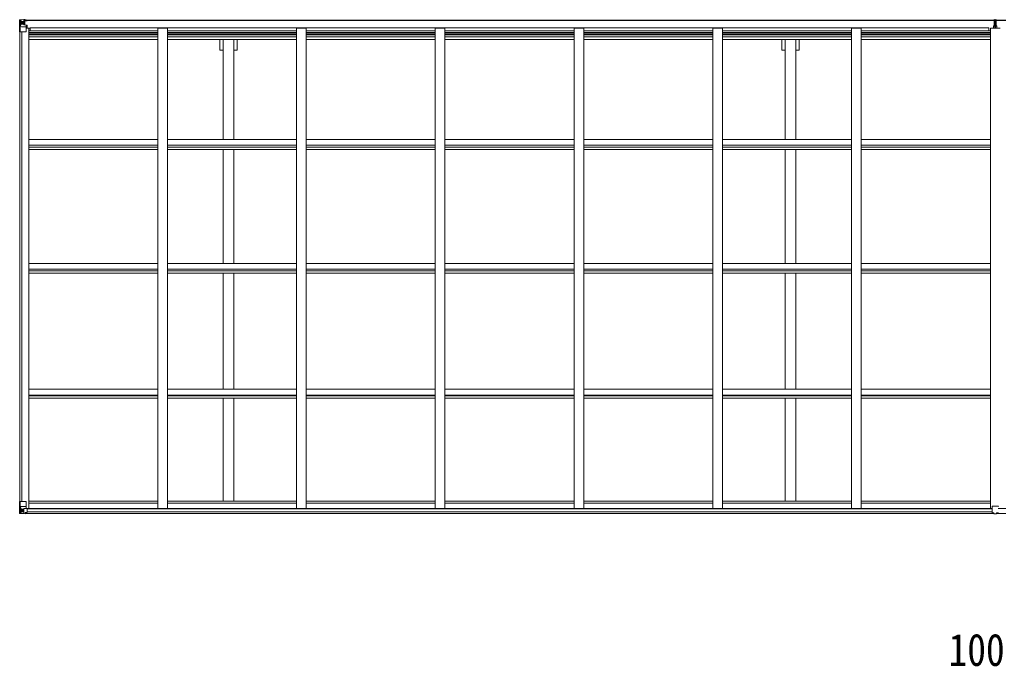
# Model space of a CAD drawing. Units: millimetres at full size; details may follow other scales. Extents: x -9783 to 9892, y -6828 to 6752.
# Drawn here: x -3052 to 1998, y 772 to 4113 of the extents above; entities that cross this region are included whole.
import ezdxf
from ezdxf.enums import TextEntityAlignment as Align

# ---------------------------------------------------------------- set-up
doc = ezdxf.new("R2010")
doc.units = ezdxf.units.MM
doc.header["$LTSCALE"] = 35
for name, color, linetype, lineweight in [('0-1_本体', 4, 'Continuous', 9), ('0-2_部品', 7, 'Continuous', 9), ('0-A_寸法', 6, 'Continuous', 9)]:
    doc.layers.add(name, color=color, linetype=linetype, lineweight=lineweight)
doc.styles.add('ＭＳ ゴシック', font='')
doc.styles.get('ＭＳ ゴシック').set_extended_font_data('MS Gothic')

msp = doc.modelspace()

# ---------------------------------------------------------------- linework, layer by layer
at = {"layer": '0-1_本体'}
for p, q in [((-3028.64, 4110.25), (1975.36, 4110.25)), ((-3028.64, 4108.19), (1975.36, 4108.19)), ((6992.36, 4110.25), (1988.36, 4110.25)), ((6992.36, 4108.19), (1988.36, 4108.19)), ((-3050.14, 1624.39), (-3050.14, 4049.48)), ((-3041.14, 1624.39), (-3041.14, 4049.48)), ((-3040.44, 1624.39), (-3040.44, 4049.48)), ((-3018.14, 4068.57), (-3005.14, 4068.57)), ((-3005.14, 1588.04), (-3005.14, 4068.57)), ((-3005.14, 4054.91), (-2339.14, 4054.91)), ((-3005.14, 4045.55), (-2339.14, 4045.55)), ((-2997.64, 4069.99), (1949.36, 4069.99)), ((-2997.64, 4054.91), (-2997.64, 4069.99)), ((-2339.14, 4068.15), (-2289.14, 4068.15)), ((-2339.14, 1588.04), (-2339.14, 4068.15)), ((-2289.14, 1588.04), (-2289.14, 4068.15)), ((-2289.14, 4054.91), (-1623.14, 4054.91)), ((-2289.14, 4045.55), (-1623.14, 4045.55)), ((-1623.14, 4068.15), (-1573.14, 4068.15)), ((-1623.14, 1588.04), (-1623.14, 4068.15)), ((-1573.14, 1588.04), (-1573.14, 4068.15)), ((-1573.14, 4054.91), (-907.14, 4054.91)), ((-1573.14, 4045.55), (-907.14, 4045.55)), ((-907.14, 4068.15), (-857.14, 4068.15)), ((-907.14, 1588.04), (-907.14, 4068.15)), ((-857.14, 1588.04), (-857.14, 4068.15)), ((-857.14, 4054.91), (-191.14, 4054.91)), ((-857.14, 4045.55), (-191.14, 4045.55)), ((-191.14, 4068.15), (-141.14, 4068.15)), ((-191.14, 1588.04), (-191.14, 4068.15)), ((-141.14, 1588.04), (-141.14, 4068.15)), ((-141.14, 4054.91), (524.86, 4054.91)), ((-141.14, 4045.55), (524.86, 4045.55)), ((524.86, 4068.15), (574.86, 4068.15)), ((524.86, 1588.04), (524.86, 4068.15)), ((574.86, 1588.04), (574.86, 4068.15)), ((574.86, 4054.91), (1240.86, 4054.91)), ((574.86, 4045.55), (1240.86, 4045.55)), ((1240.86, 4068.15), (1290.86, 4068.15)), ((1240.86, 1588.04), (1240.86, 4068.15)), ((1290.86, 1588.04), (1290.86, 4068.15)), ((1290.86, 4054.91), (1956.86, 4054.91)), ((1290.86, 4045.55), (1956.86, 4045.55)), ((1949.36, 4054.91), (1949.36, 4069.99)), ((1956.86, 4068.15), (2006.86, 4068.15)), ((1956.86, 1588.04), (1956.86, 4068.15)), ((-3005.14, 4038.47), (-2339.14, 4038.47)), ((-3005.14, 4034.69), (-2339.14, 4034.69)), ((-3005.14, 4023.35), (-2339.14, 4023.35)), ((-3005.14, 4010.52), (-2339.14, 4010.52)), ((-2289.14, 4038.47), (-1623.14, 4038.47)), ((-2289.14, 4034.69), (-1623.14, 4034.69)), ((-2289.14, 4023.35), (-1623.14, 4023.35)), ((-2289.14, 4010.52), (-1623.14, 4010.52)), ((-2001.64, 3493.07), (-2001.64, 4010.52)), ((-1946.64, 3493.07), (-1946.64, 4010.52)), ((-1928.94, 3954.25), (-1928.94, 4010.52)), ((-1573.14, 4038.47), (-907.14, 4038.47)), ((-1573.14, 4034.69), (-907.14, 4034.69)), ((-1573.14, 4023.35), (-907.14, 4023.35)), ((-1573.14, 4010.52), (-907.14, 4010.52)), ((-857.14, 4038.47), (-191.14, 4038.47)), ((-857.14, 4034.69), (-191.14, 4034.69)), ((-857.14, 4023.35), (-191.14, 4023.35)), ((-857.14, 4010.52), (-191.14, 4010.52)), ((-141.14, 4038.47), (524.86, 4038.47)), ((-141.14, 4034.69), (524.86, 4034.69)), ((-141.14, 4023.35), (524.86, 4023.35)), ((-141.14, 4010.52), (524.86, 4010.52)), ((574.86, 4038.47), (1240.86, 4038.47)), ((574.86, 4034.69), (1240.86, 4034.69)), ((574.86, 4023.35), (1240.86, 4023.35)), ((574.86, 4010.52), (1240.86, 4010.52)), ((880.66, 3954.25), (880.66, 4010.52)), ((898.36, 3493.07), (898.36, 4010.52)), ((953.36, 3493.07), (953.36, 4010.52)), ((971.06, 3954.25), (971.06, 4010.52)), ((1290.86, 4038.47), (1956.86, 4038.47)), ((1290.86, 4034.69), (1956.86, 4034.69)), ((1290.86, 4023.35), (1956.86, 4023.35)), ((1290.86, 4010.52), (1956.86, 4010.52)), ((-1928.94, 3954.25), (-1946.64, 3954.25)), ((898.36, 3954.25), (880.66, 3954.25)), ((971.06, 3954.25), (953.36, 3954.25)), ((-3005.14, 3493.07), (-2339.14, 3493.07)), ((-2289.14, 3493.07), (-1623.14, 3493.07)), ((-1573.14, 3493.07), (-907.14, 3493.07)), ((-857.14, 3493.07), (-191.14, 3493.07)), ((-141.14, 3493.07), (524.86, 3493.07)), ((574.86, 3493.07), (1240.86, 3493.07)), ((1290.86, 3493.07), (1956.86, 3493.07)), ((-3005.14, 3464.1), (-2339.14, 3464.1)), ((-3005.14, 3453.95), (-2339.14, 3453.95)), ((-3005.14, 3441.11), (-2339.14, 3441.11)), ((-2289.14, 3464.1), (-1623.14, 3464.1)), ((-2289.14, 3453.95), (-1623.14, 3453.95)), ((-2289.14, 3441.11), (-1623.14, 3441.11)), ((-2001.64, 2852.61), (-2001.64, 3441.11)), ((-1946.64, 2852.61), (-1946.64, 3441.11)), ((-1573.14, 3464.1), (-907.14, 3464.1)), ((-1573.14, 3453.95), (-907.14, 3453.95)), ((-1573.14, 3441.11), (-907.14, 3441.11)), ((-857.14, 3464.1), (-191.14, 3464.1)), ((-857.14, 3453.95), (-191.14, 3453.95)), ((-857.14, 3441.11), (-191.14, 3441.11)), ((-141.14, 3464.1), (524.86, 3464.1)), ((-141.14, 3453.95), (524.86, 3453.95)), ((-141.14, 3441.11), (524.86, 3441.11)), ((574.86, 3464.1), (1240.86, 3464.1)), ((574.86, 3453.95), (1240.86, 3453.95)), ((574.86, 3441.11), (1240.86, 3441.11)), ((898.36, 2852.61), (898.36, 3441.11)), ((953.36, 2852.61), (953.36, 3441.11)), ((1290.86, 3464.1), (1956.86, 3464.1)), ((1290.86, 3453.95), (1956.86, 3453.95)), ((1290.86, 3441.11), (1956.86, 3441.11)), ((-3005.14, 2852.61), (-2339.14, 2852.61)), ((-2289.14, 2852.61), (-1623.14, 2852.61)), ((-1573.14, 2852.61), (-907.14, 2852.61)), ((-857.14, 2852.61), (-191.14, 2852.61)), ((-141.14, 2852.61), (524.86, 2852.61)), ((574.86, 2852.61), (1240.86, 2852.61)), ((1290.86, 2852.61), (1956.86, 2852.61)), ((-3005.14, 2823.16), (-2339.14, 2823.16)), ((-3005.14, 2816.02), (-2339.14, 2816.02)), ((-3005.14, 2803.07), (-2339.14, 2803.07)), ((-2289.14, 2823.16), (-1623.14, 2823.16)), ((-2289.14, 2816.02), (-1623.14, 2816.02)), ((-2289.14, 2803.07), (-1623.14, 2803.07)), ((-2001.64, 2203.77), (-2001.64, 2803.07)), ((-1946.64, 2203.77), (-1946.64, 2803.07)), ((-1573.14, 2823.16), (-907.14, 2823.16)), ((-1573.14, 2816.02), (-907.14, 2816.02)), ((-1573.14, 2803.07), (-907.14, 2803.07)), ((-857.14, 2823.16), (-191.14, 2823.16)), ((-857.14, 2816.02), (-191.14, 2816.02)), ((-857.14, 2803.07), (-191.14, 2803.07)), ((-141.14, 2823.16), (524.86, 2823.16)), ((-141.14, 2816.02), (524.86, 2816.02)), ((-141.14, 2803.07), (524.86, 2803.07)), ((574.86, 2823.16), (1240.86, 2823.16)), ((574.86, 2816.02), (1240.86, 2816.02)), ((574.86, 2803.07), (1240.86, 2803.07)), ((898.36, 2203.77), (898.36, 2803.07)), ((953.36, 2203.77), (953.36, 2803.07)), ((1290.86, 2823.16), (1956.86, 2823.16)), ((1290.86, 2816.02), (1956.86, 2816.02)), ((1290.86, 2803.07), (1956.86, 2803.07)), ((-3005.14, 2203.77), (-2339.14, 2203.77)), ((-3005.14, 2173.98), (-2339.14, 2173.98)), ((-2289.14, 2203.77), (-1623.14, 2203.77)), ((-2289.14, 2173.98), (-1623.14, 2173.98)), ((-1573.14, 2203.77), (-907.14, 2203.77)), ((-1573.14, 2173.98), (-907.14, 2173.98)), ((-857.14, 2203.77), (-191.14, 2203.77)), ((-857.14, 2173.98), (-191.14, 2173.98)), ((-141.14, 2203.77), (524.86, 2203.77)), ((-141.14, 2173.98), (524.86, 2173.98)), ((574.86, 2203.77), (1240.86, 2203.77)), ((574.86, 2173.98), (1240.86, 2173.98)), ((1290.86, 2203.77), (1956.86, 2203.77)), ((1290.86, 2173.98), (1956.86, 2173.98)), ((-3005.14, 2170.1), (-2339.14, 2170.1)), ((-3005.11, 2157.08), (-2339.11, 2157.08)), ((-2289.14, 2170.1), (-1623.14, 2170.1)), ((-2289.11, 2157.08), (-1623.11, 2157.08)), ((-2001.64, 1625.26), (-2001.64, 2157.08)), ((-1946.64, 1625.26), (-1946.64, 2157.08)), ((-1573.14, 2170.1), (-907.14, 2170.1)), ((-1573.11, 2157.08), (-907.11, 2157.08)), ((-857.14, 2170.1), (-191.14, 2170.1)), ((-857.11, 2157.08), (-191.11, 2157.08)), ((-141.14, 2170.1), (524.86, 2170.1)), ((-141.11, 2157.08), (524.89, 2157.08)), ((574.86, 2170.1), (1240.86, 2170.1)), ((574.89, 2157.08), (1240.89, 2157.08)), ((898.36, 1625.26), (898.36, 2157.08)), ((953.36, 1625.26), (953.36, 2157.08)), ((1290.86, 2170.1), (1956.86, 2170.1)), ((1290.89, 2157.08), (1956.89, 2157.08)), ((-3005.14, 1625.26), (-2339.14, 1625.26)), ((-2289.14, 1625.26), (-1623.14, 1625.26)), ((-1573.14, 1625.26), (-907.14, 1625.26)), ((-857.14, 1625.26), (-191.14, 1625.26)), ((-141.14, 1625.26), (524.86, 1625.26)), ((574.86, 1625.26), (1240.86, 1625.26)), ((1290.86, 1625.26), (1956.86, 1625.26)), ((-3014.18, 1588.04), (1965.91, 1588.04)), ((-3013.64, 1585.68), (1965.36, 1585.68)), ((-3013.64, 1570.03), (1965.36, 1570.03)), ((-3005.14, 1616.15), (-2339.14, 1616.15)), ((-2289.14, 1616.15), (-1623.14, 1616.15)), ((-1573.14, 1616.15), (-907.14, 1616.15)), ((-857.14, 1616.15), (-191.14, 1616.15)), ((-141.14, 1616.15), (524.86, 1616.15)), ((574.86, 1616.15), (1240.86, 1616.15)), ((1290.86, 1616.15), (1956.86, 1616.15)), ((6977.9, 1588.04), (1997.82, 1588.04)), ((-3023.64, 1562.59), (1975.36, 1562.59)), ((6987.36, 1562.59), (1988.36, 1562.59))]:
    msp.add_line(p, q, dxfattribs=at)
msp.add_lwpolyline([(-2001.64, 3954.25), (-2019.34, 3954.25), (-2019.34, 4010.52)], dxfattribs=at)
at = {"layer": '0-2_部品'}
for p, q in [((-3052.14, 4110.19), (-3052.14, 4110.16)), ((-3051.2, 4111.2), (-3051.2, 4111.2)), ((-3051.2, 4111.15), (-3051.2, 4111.19)), ((-3042.23, 4111.58), (-3050.15, 4111.11)), ((-3049.29, 4110.14), (-3049.29, 4110.07)), ((-3049.29, 4049.48), (-3049.29, 4110.07)), ((-3045.32, 4106.69), (-3048.06, 4110.36)), ((-3044.47, 4103.19), (-3042.14, 4103.25)), ((-3044.47, 4089.71), (-3044.47, 4103.19)), ((-3030.14, 4112.37), (-3042.14, 4111.59)), ((-3042.14, 4103.24), (-3030.14, 4103.24)), ((-3036.66, 4096.04), (-3036.66, 4095.08)), ((-3031.14, 4103.24), (-3030.14, 4103.24)), ((-3023.64, 4112.88), (-3030.14, 4112.48)), ((-3030.14, 4086.39), (-3030.14, 4112.48)), ((-3030.14, 4111.6), (-3023.64, 4112)), ((-3028.64, 4106.78), (-3030.14, 4106.78)), ((-3028.64, 4103.24), (-3030.14, 4103.24)), ((-3023.64, 4111.07), (-3028.64, 4110.98)), ((-3028.14, 4106.42), (-3028.64, 4106.42)), ((-3024.64, 4101.49), (-3028.64, 4101.49)), ((-3024.64, 4093.28), (-3028.64, 4093.28)), ((-3028.53, 4105.12), (-3024.64, 4105.12)), ((-3028.14, 4107.44), (-3028.14, 4105.49)), ((-3020.14, 4107.44), (-3028.14, 4107.44)), ((-3020.14, 4107.42), (-3028.14, 4107.42)), ((-3018.14, 4105.58), (-3028.14, 4105.49)), ((-3028.14, 4105.32), (-3028.14, 4105.49)), ((-3028.14, 4105.49), (-3028.14, 4105.49)), ((-3024.64, 4085.38), (-3024.64, 4105.35)), ((-3023.64, 4112), (-3023.64, 4112.88)), ((-3023.64, 4111.48), (-3023.64, 4112)), ((-3023.64, 4111.48), (-3023.64, 4111.07)), ((-3023.64, 4111.07), (-3023.64, 4110.25)), ((-3018.64, 4110.68), (-3018.64, 4110.25)), ((-3018.34, 4110.68), (-3018.64, 4110.68)), ((-3018.34, 4110.68), (-3016.65, 4110.25)), ((-3018.14, 4107.18), (-3013.14, 4107.18)), ((-3018.14, 4105.58), (-3018.14, 4107.18)), ((-3013.14, 4108.19), (-3013.14, 4107.18)), ((-3013.14, 4107.18), (-3012.14, 4107.18)), ((-3012.14, 4107.18), (-3012.14, 4108.19)), ((-3012.14, 4107.18), (-3012.14, 4105.62)), ((-3012.14, 4105.5), (-3012.14, 4105.62)), ((1975.36, 4111.97), (1980.21, 4112.27)), ((1975.36, 4108.97), (1975.36, 4111.97)), ((1980.36, 4109.28), (1975.36, 4108.97)), ((1975.36, 4107.47), (1975.36, 4108.97)), ((1976.36, 4106.47), (1980.36, 4106.47)), ((1976.36, 4104.64), (1976.36, 4106.47)), ((1976.36, 4104.64), (1980.36, 4104.57)), ((1976.36, 4101.04), (1976.36, 4104.64)), ((1976.36, 4101.04), (1980.36, 4100.97)), ((1976.36, 4092.81), (1976.36, 4101.04)), ((1976.36, 4092.81), (1980.36, 4092.77)), ((1976.36, 4080.94), (1976.36, 4092.81)), ((1980.21, 4112.27), (1981.86, 4112.37)), ((1981.86, 4109.36), (1980.36, 4109.27)), ((1980.36, 4106.47), (1980.36, 4109.27)), ((1980.36, 4106.47), (1980.36, 4095.76)), ((1980.36, 4095.76), (1983.36, 4095.76)), ((1980.36, 4088.69), (1980.36, 4095.76)), ((1981.86, 4112.37), (1981.86, 4109.36)), ((1988.36, 4108.97), (1981.86, 4109.36)), ((1983.36, 4106.47), (1987.36, 4106.47)), ((1983.36, 4106.47), (1983.36, 4095.76)), ((1983.36, 4104.57), (1987.36, 4104.57)), ((1983.36, 4088.69), (1983.36, 4095.76)), ((1987.36, 4104.57), (1987.36, 4106.47)), ((1987.36, 4080.94), (1987.36, 4092.77)), ((1988.36, 4107.47), (1988.36, 4108.97)), ((-3049.29, 4049.48), (-3019.14, 4049.48)), ((-3048.75, 4076.37), (-3044.6, 4088.45)), ((-3048.75, 4076.37), (-3042.14, 4076.15)), ((-3042.14, 4089.68), (-3044.47, 4089.71)), ((-3042.14, 4089.68), (-3030.14, 4089.68)), ((-3042.14, 4089.68), (-3042.14, 4089.68)), ((-3042.14, 4076.15), (-3018.14, 4076.15)), ((-3028.64, 4089.68), (-3030.14, 4089.68)), ((-3029.31, 4086.13), (-3018.96, 4084.47)), ((-3029.31, 4085.49), (-3029.31, 4086.13)), ((-3018.96, 4083.84), (-3029.31, 4085.49)), ((-3018.96, 4084.47), (-3018.96, 4083.84)), ((-3018.68, 4084.4), (-3014.64, 4084.36)), ((-3018.14, 4050.48), (-3018.14, 4083.58)), ((-3013.64, 4072.48), (-3018.14, 4072.48)), ((-2997.64, 4069.17), (-3018.14, 4069.17)), ((-3013.64, 4084.35), (-3014.64, 4084.36)), ((-3014.64, 4082.63), (-3013.64, 4082.63)), ((-3013.64, 4069.17), (-3013.64, 4084.35)), ((1973.36, 4080.91), (1980.36, 4080.97)), ((1973.36, 4079.53), (1980.36, 4079.47)), ((1973.36, 4068.15), (1973.36, 4079.03)), ((1980.36, 4088.69), (1983.36, 4088.69)), ((1980.36, 4079.04), (1980.36, 4088.69)), ((1980.36, 4079.04), (1983.36, 4079.04)), ((1980.36, 4071.97), (1980.36, 4079.04)), ((1980.36, 4071.97), (1983.36, 4071.97)), ((1980.36, 4071.97), (1980.36, 4068.15)), ((1983.36, 4079.04), (1983.36, 4088.69)), ((1990.36, 4080.41), (1983.36, 4080.47)), ((1983.36, 4071.97), (1983.36, 4079.04)), ((1983.36, 4071.97), (1983.36, 4068.15)), ((1990.36, 4079.53), (1990.36, 4080.41)), ((1990.36, 4068.15), (1990.36, 4079.03)), ((-3052.14, 1624.39), (-3019.14, 1624.39)), ((-3052.14, 1563.68), (-3052.14, 1624.39)), ((-3049.29, 1624.39), (-3049.29, 1563.8)), ((-3018.14, 1623.39), (-3018.14, 1590.29)), ((-3048.75, 1597.51), (-3042.14, 1597.72)), ((-3048.75, 1597.51), (-3044.6, 1585.42)), ((-3045.32, 1567.18), (-3048.06, 1563.51)), ((-3042.14, 1584.19), (-3044.47, 1584.16)), ((-3044.47, 1584.16), (-3044.47, 1570.68)), ((-3044.47, 1570.68), (-3042.14, 1570.63)), ((-3042.14, 1597.72), (-3018.14, 1597.72)), ((-3042.14, 1584.19), (-3042.14, 1584.19)), ((-3030.14, 1584.19), (-3042.14, 1584.19)), ((-3042.14, 1570.63), (-3030.14, 1570.63)), ((-3037.62, 1577.83), (-3037.62, 1578.79)), ((-3030.14, 1588.17), (-3023.64, 1588.17)), ((-3030.14, 1588.17), (-3030.14, 1561.39)), ((-3018.96, 1590.03), (-3029.31, 1588.38)), ((-3029.31, 1588.38), (-3029.31, 1588.17)), ((-3026.61, 1588.17), (-3018.96, 1589.4)), ((-3023.64, 1588.17), (-3014.64, 1588.14)), ((-3023.64, 1560.99), (-3023.64, 1566.93)), ((-3014.64, 1566.36), (-3023.64, 1566.31)), ((-3018.96, 1589.4), (-3018.96, 1590.03)), ((-3013.64, 1587.23), (-3013.64, 1567.08)), ((1965.36, 1566.13), (1965.36, 1598.45)), ((1965.36, 1566.13), (1965.37, 1566.09)), ((1997.36, 1599.45), (1966.36, 1599.45)), ((-3051.2, 1562.72), (-3051.2, 1562.68)), ((-3042.23, 1562.29), (-3050.15, 1562.76)), ((-3049.29, 1563.73), (-3049.29, 1563.8)), ((-3030.14, 1561.5), (-3042.14, 1562.28)), ((1975.36, 1565.36), (1966.36, 1565.41)), ((1988.36, 1565.36), (1997.36, 1565.41))]:
    msp.add_line(p, q, dxfattribs=at)
for points in [[(-3052.14, 4110.16), (-3052.14, 4049.48), (-3049.29, 4049.48)], [(-3051.2, 4111.2), (-3042.14, 4111.75), (-3030.14, 4112.48)], [(-3038.58, 4097), (-3039.54, 4097), (-3039.54, 4097.96), (-3038.58, 4097.96)], [(-3037.62, 4098.92), (-3037.62, 4099.88), (-3036.66, 4099.88), (-3036.66, 4098.92)], [(-3036.66, 4095.08), (-3037.62, 4095.08), (-3037.62, 4096.04)], [(-3035.7, 4097.96), (-3034.74, 4097.96), (-3034.74, 4097), (-3035.7, 4097)], [(-3023.64, 4111.48), (-3028.64, 4111.48), (-3028.64, 4086.02)], [(-3028.14, 4106.42), (-3020.14, 4106.42), (-3020.14, 4108.19)], [(-3013.14, 4105.46), (-3028.14, 4105.32), (-3028.14, 4105.32)], [(-3018.14, 4105.58), (-3018.14, 4105.57), (-3012.14, 4105.62)], [(1981.86, 4112.37), (1988.36, 4111.97), (1988.36, 4108.97)], [(1983.36, 4100.97), (1987.36, 4100.97), (1987.36, 4104.57)], [(1983.36, 4092.77), (1987.36, 4092.77), (1987.36, 4100.97)], [(-3014.64, 4084.36), (-3014.64, 4082.63), (-3018.14, 4082.61)], [(1980.36, 4080.47), (1973.36, 4080.41), (1973.36, 4080.91)], [(1980.36, 4078.97), (1973.36, 4079.03), (1973.36, 4079.53), (1973.36, 4080.41)], [(1983.36, 4080.97), (1990.36, 4080.91), (1990.36, 4080.41)], [(1983.36, 4079.47), (1990.36, 4079.53), (1990.36, 4079.03), (1983.36, 4078.97)], [(-3038.58, 1575.91), (-3039.54, 1575.91), (-3039.54, 1576.87), (-3038.58, 1576.87)], [(-3037.62, 1578.79), (-3036.66, 1578.79), (-3036.66, 1577.83)], [(-3036.66, 1574.95), (-3036.66, 1573.99), (-3037.62, 1573.99), (-3037.62, 1574.95)], [(-3035.7, 1576.87), (-3034.74, 1576.87), (-3034.74, 1575.91), (-3035.7, 1575.91)], [(-3013.64, 1567.08), (-3013.65, 1566.97), (-3023.64, 1566.93)], [(-3051.2, 1562.68), (-3042.14, 1562.12), (-3023.64, 1560.99)], [(1981.86, 1559.93), (1975.36, 1560.33), (1975.36, 1565.36)], [(1981.86, 1559.93), (1988.36, 1560.33), (1988.36, 1565.36)]]:
    msp.add_lwpolyline(points, dxfattribs=at)
for centre in [(-3037.14, 4097.48), (-3037.14, 1576.39)]:
    msp.add_circle(centre, 5.3, dxfattribs=at)
for centre, radius, start, end in [((-3051.14, 4110.2), 1, 93.50017, 180.00079), ((-3051.14, 4110.19), 0.999, 93.4424, 179.95083), ((-3051.14, 4110.15), 0.999, 93.4424, 179.95083), ((-3049.98, 4123.8), 12.7, 269.24466, 275.10311), ((-3048.01, 4110.19), 1.28, 131.17831, 182.45895), ((-3038.58, 4098.92), 0.96, 270, 0), ((-3038.58, 4096.04), 0.96, 0, 90), ((-3035.7, 4098.92), 0.96, 180, 270), ((-3035.7, 4096.04), 0.96, 90, 180), ((-3028.14, 4107.94), 0.5, 179.99802, 269.99691), ((-3028.14, 4107.92), 0.5, 180.00109, 270.00109), ((-3028.14, 4104.99), 0.5, 90.52895, 180.04464), ((-3028.12, 4104.81), 0.513, 91.88028, 181.04707), ((-3013, 4113.14), 7.69, 268.96999, 276.43426), ((1976.36, 4107.47), 1, 180, 270), ((1987.36, 4107.47), 1, 270, 0), ((-3029.2, 4087.06), 0.937, 182.32209, 263.26766), ((-3029.2, 4086.43), 0.937, 182.32209, 263.26766), ((-3019.14, 4050.48), 1, 270, 0), ((-3019.07, 4083.54), 0.937, 2.32209, 83.26766), ((-3019.07, 4082.91), 0.937, 2.32209, 83.26766), ((-3019.14, 1623.39), 1, 0, 90), ((-3038.58, 1577.83), 0.96, 270, 0), ((-3038.58, 1574.95), 0.96, 0, 90), ((-3035.7, 1577.83), 0.96, 180, 270), ((-3035.7, 1574.95), 0.96, 90, 180), ((-3029.2, 1587.45), 0.937, 96.73234, 129.06602), ((-3019.07, 1590.96), 0.937, 276.73234, 357.67791), ((-3019.07, 1590.33), 0.937, 276.73234, 357.67791), ((1966.36, 1598.45), 1, 90, 180), ((1997.36, 1598.45), 1, 0, 90), ((-3051.14, 1563.72), 0.999, 180.04917, 266.5576), ((-3051.14, 1563.68), 0.999, 180.04917, 266.5576), ((-3051.14, 1563.67), 1, 179.99921, 266.49983), ((-3049.98, 1550.07), 12.7, 84.89689, 90.75534), ((-3048.01, 1563.68), 1.28, 177.54105, 228.82169)]:
    msp.add_arc(centre, radius, start, end, dxfattribs=at)
for centre, major_axis, ratio, start_param, end_param in [((-2850.2, 4123.51), (201, 12.36), 0.060933, 3.1373463, 3.1378449), ((-3049.2, 4111.27), (2, 0.12), 0.060933, 3.1378449, 4.2119296), ((-3049.01, 4108.18), (-0.02, 3), 0.466854, 5.5234897, 6.1575023), ((-3047.34, 4103.11), (0.03, 5), 0.573921, 4.7320603, 5.5159136), ((-3123.89, 4103.24), (81.75, 0), 0.061163, 0, 0.0007725), ((1980.39, 4109.27), (0.18, -2.99), 0.008711, 3.1415927, 4.7113235), ((1808.49, 4098.76), (171.87, 10.52), 0.017422, 6.2821194, 6.2831848), ((-3048.03, 4078.71), (0.85, 2.32), 0.403757, 2.3087461, 3.2744049), ((-3045.87, 4089.74), (0, 3), 0.468246, 4.2703918, 4.7058971), ((-3048.03, 1595.16), (0.85, -2.32), 0.403757, 3.0087805, 3.9744392), ((-3047.34, 1570.77), (0.03, -5), 0.573921, 0.7672717, 1.551125), ((-3045.87, 1584.14), (0, -3), 0.468246, 1.5772882, 2.0127935), ((-3123.89, 1570.63), (81.75, 0), 0.061163, 6.2824128, 6.2831853), ((-3014.64, 1587.23), (1, -0.021), 0.906239, 0.0187047, 1.589501), ((-3014.64, 1567.07), (1, 0.012), 0.707053, 4.7036637, 6.124411), ((1966.36, 1566.12), (1, -0.012), 0.707053, 3.2044821, 4.7211143), ((1997.36, 1566.12), (-1, -0.012), 0.707053, 1.562071, 3.0787032), ((-3049.2, 1562.6), (2, -0.12), 0.060933, 2.0712557, 3.1453404), ((-2850.2, 1550.36), (201, -12.36), 0.060933, 3.1453404, 3.145839), ((-3049.01, 1565.69), (-0.02, -3), 0.466854, 0.125683, 0.7596956)]:
    msp.add_ellipse(centre, major_axis=major_axis, ratio=ratio, start_param=start_param, end_param=end_param, dxfattribs=at)

# ---------------------------------------------------------------- texts
at = {"layer": '0-A_寸法', "color": 7, "style": 'ＭＳ ゴシック', "width": 0.85}
msp.add_text('10064', height=166.8, dxfattribs=at).set_placement((1741.24, 724.96), align=Align.BOTTOM_LEFT)

doc.saveas('drawing.dxf')
